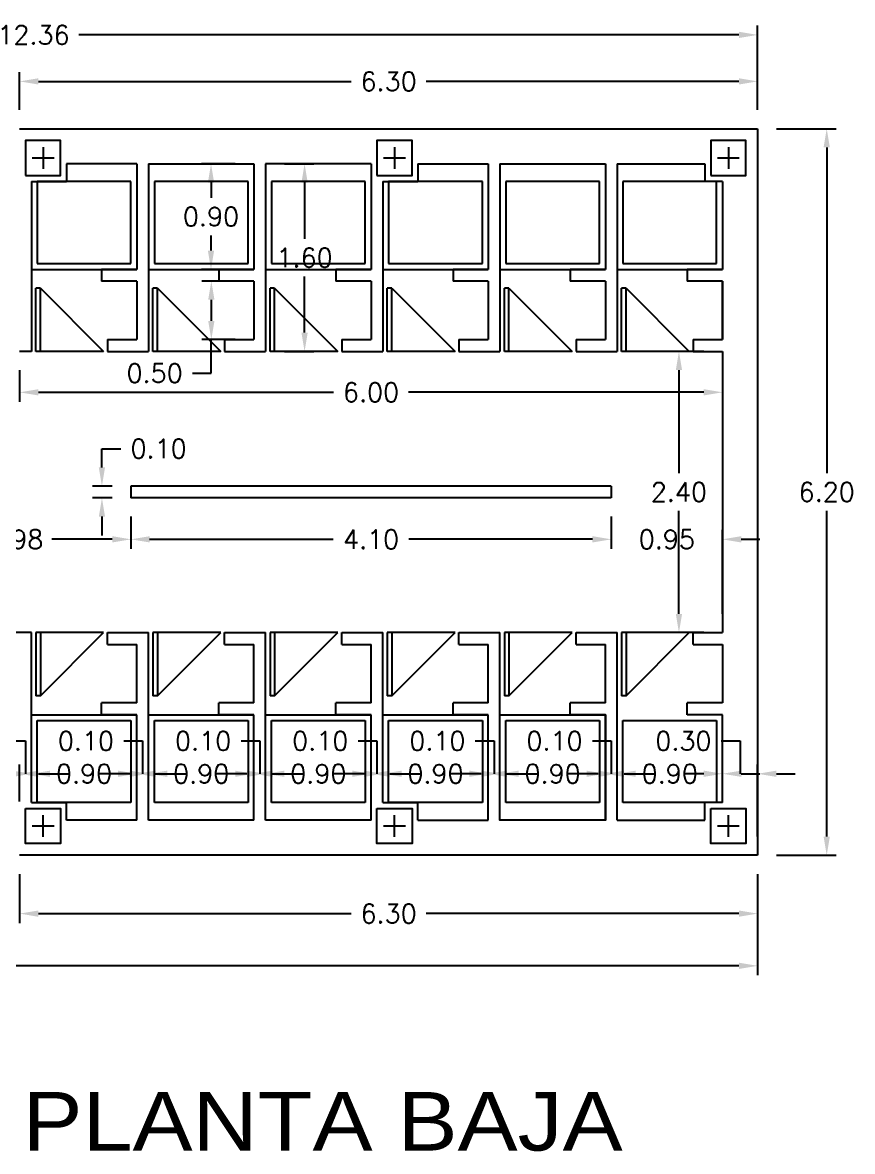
# Model space of a CAD drawing. Header units: millimetres. Extents: x 221.2 to 305.3, y 141.3 to 200.7.
# Drawn here: x 264.05 to 271.13, y 172.02 to 181.66 of the extents above; entities that cross this region are included whole.
import ezdxf
from ezdxf.enums import TextEntityAlignment as Align

# ---------------------------------------------------------------- set-up
doc = ezdxf.new("R2010")
doc.units = ezdxf.units.MM
for name, color, linetype in [('02', 2, 'Continuous'), ('COTAS', 7, 'Continuous'), ('MUROS', 2, 'Continuous'), ('PILARES', 2, 'Continuous'), ('PUERTAS', 3, 'Continuous')]:
    doc.layers.add(name, color=color, linetype=linetype)
doc.styles.add('SMALL', font='ARIAL.TTF', dxfattribs={"height": 0.1})
doc.styles.get("Standard").update_dxf_attribs({"font": 'romans.shx'})
doc.dimstyles.new('ANTONIO', dxfattribs={"dimscale": 0.1, "dimtxt": 1.6, "dimasz": 1.6, "dimexe": 0.8, "dimexo": 1.6, "dimgap": 0.8, "dimtad": 0, "dimtih": 1, "dimtoh": 1, "dimzin": 0, "dimdsep": 46, "dimtxsty": 'Standard', "dimcen": 0.5, "dimclrd": 1, "dimclre": 1, "dimclrt": 7, "dimadec": 0, "dimazin": 0, "dimtfac": 1, "dimtofl": 0, "dimtmove": 0, "dimatfit": 3, "dimfxl": 1, "dimtolj": 1, "dimtzin": 0, "dimarcsym": 0})

# ---------------------------------------------------------------- blocks, each defined once
blk = doc.blocks.new('*D66')
at = {"layer": 'COTAS', "color": 1, "linetype": 'Continuous', "lineweight": -2, "ltscale": 0.07}
for p, q in [((264.0204, 174.3913), (264.0204, 173.9735)), ((270.3204, 174.3913), (270.3204, 173.9735)), ((264.1804, 174.0535), (266.8504, 174.0535)), ((270.1604, 174.0535), (267.4904, 174.0535))]:
    blk.add_line(p, q, dxfattribs=at)
at = {"layer": 'COTAS', "color": 1}
for points in [[(264.1804, 174.0802), (264.1804, 174.0268), (264.0204, 174.0535)], [(270.1604, 174.0268), (270.1604, 174.0802), (270.3204, 174.0535)]]:
    blk.add_solid(points, dxfattribs=at)
at = {"layer": 'Defpoints', "color": 0}
for p in [(264.0204, 174.5513), (270.3204, 174.5513), (270.3204, 174.0535)]:
    blk.add_point(p, dxfattribs=at)
at = {"layer": 'COTAS', "color": 7, "insert": (267.1704, 174.0535), "char_height": 0.16, "attachment_point": 5}
blk.add_mtext('\\A1;6.30', dxfattribs=at)
blk = doc.blocks.new('*D67')
at = {"layer": 'COTAS', "color": 1, "linetype": 'Continuous', "lineweight": -2, "ltscale": 0.07}
for p, q in [((270.4804, 180.7516), (270.9903, 180.7516)), ((270.9103, 180.5916), (270.9103, 177.8114)), ((270.9103, 174.7113), (270.9103, 177.4914)), ((270.4804, 174.5513), (270.9903, 174.5513))]:
    blk.add_line(p, q, dxfattribs=at)
at = {"layer": 'COTAS', "color": 1}
for points in [[(270.937, 180.5916), (270.8836, 180.5916), (270.9103, 180.7516)], [(270.8836, 174.7113), (270.937, 174.7113), (270.9103, 174.5513)]]:
    blk.add_solid(points, dxfattribs=at)
at = {"layer": 'Defpoints', "color": 0}
for p in [(270.3204, 180.7516), (270.9103, 180.7516), (270.3204, 174.5513)]:
    blk.add_point(p, dxfattribs=at)
at = {"layer": 'COTAS', "color": 7, "insert": (270.9103, 177.6514), "char_height": 0.16, "attachment_point": 5}
blk.add_mtext('\\A1;6.20', dxfattribs=at)
blk = doc.blocks.new('*D68')
at = {"layer": 'COTAS', "color": 1, "linetype": 'Continuous', "lineweight": -2, "ltscale": 0.07}
for p, q in [((264.0204, 180.9116), (264.0204, 181.2357)), ((270.3204, 180.9116), (270.3204, 181.2357)), ((264.1804, 181.1557), (266.8504, 181.1557)), ((270.1604, 181.1557), (267.4904, 181.1557))]:
    blk.add_line(p, q, dxfattribs=at)
at = {"layer": 'COTAS', "color": 1}
for points in [[(264.1804, 181.1823), (264.1804, 181.129), (264.0204, 181.1557)], [(270.1604, 181.129), (270.1604, 181.1823), (270.3204, 181.1557)]]:
    blk.add_solid(points, dxfattribs=at)
at = {"layer": 'Defpoints', "color": 0}
for p in [(264.0204, 181.1557), (264.0204, 180.7516), (270.3204, 180.7516)]:
    blk.add_point(p, dxfattribs=at)
at = {"layer": 'COTAS', "color": 7, "insert": (267.1704, 181.1557), "char_height": 0.16, "attachment_point": 5}
blk.add_mtext('\\A1;6.30', dxfattribs=at)
blk = doc.blocks.new('*D89')
at = {"layer": 'COTAS', "color": 1, "linetype": 'Continuous', "lineweight": -2, "ltscale": 0.07}
for p, q in [((263.02, 175.0113), (263.02, 175.3271)), ((264.0204, 175.0113), (264.0204, 175.3271)), ((262.86, 175.2471), (262.7, 175.2471)), ((264.1804, 175.2471), (264.3404, 175.2471))]:
    blk.add_line(p, q, dxfattribs=at)
at = {"layer": 'COTAS', "color": 1}
for points in [[(262.86, 175.2205), (262.86, 175.2738), (263.02, 175.2471)], [(264.1804, 175.2738), (264.1804, 175.2205), (264.0204, 175.2471)]]:
    blk.add_solid(points, dxfattribs=at)
at = {"layer": 'Defpoints', "color": 0}
for p in [(264.0204, 175.2471), (263.02, 174.8513), (264.0204, 174.8513)]:
    blk.add_point(p, dxfattribs=at)
at = {"layer": 'COTAS', "color": 7, "insert": (263.5202, 175.2471), "char_height": 0.16, "attachment_point": 5}
blk.add_mtext('\\A1;1.00', dxfattribs=at)
blk = doc.blocks.new('*D90')
at = {"layer": 'COTAS', "color": 1, "linetype": 'Continuous', "lineweight": -2, "ltscale": 0.07}
for p, q in [((263.9104, 175.5271), (264.0704, 175.5271)), ((264.0704, 175.5271), (264.0704, 175.2471)), ((264.0204, 175.0113), (264.0204, 175.3271)), ((264.1204, 175.1613), (264.1204, 175.3271)), ((263.8604, 175.2471), (263.7004, 175.2471)), ((264.2804, 175.2471), (264.4404, 175.2471))]:
    blk.add_line(p, q, dxfattribs=at)
at = {"layer": 'COTAS', "color": 1}
for points in [[(263.8604, 175.2205), (263.8604, 175.2738), (264.0204, 175.2471)], [(264.2804, 175.2738), (264.2804, 175.2205), (264.1204, 175.2471)]]:
    blk.add_solid(points, dxfattribs=at)
at = {"layer": 'Defpoints', "color": 0}
for p in [(264.1204, 175.2471), (264.1204, 175.0013), (264.0204, 174.8513)]:
    blk.add_point(p, dxfattribs=at)
at = {"layer": 'COTAS', "color": 7, "insert": (263.5866, 175.5271), "char_height": 0.16, "attachment_point": 5}
blk.add_mtext('\\A1;0.10', dxfattribs=at)
blk = doc.blocks.new('*D91')
at = {"layer": 'COTAS', "color": 1, "linetype": 'Continuous', "lineweight": -2, "ltscale": 0.07}
for p, q in [((264.1204, 175.1613), (264.1204, 175.3271)), ((265.0204, 175.0113), (265.0204, 175.3271)), ((263.9604, 175.2471), (263.8004, 175.2471)), ((265.1804, 175.2471), (265.3404, 175.2471))]:
    blk.add_line(p, q, dxfattribs=at)
at = {"layer": 'COTAS', "color": 1}
for points in [[(263.9604, 175.2205), (263.9604, 175.2738), (264.1204, 175.2471)], [(265.1804, 175.2738), (265.1804, 175.2205), (265.0204, 175.2471)]]:
    blk.add_solid(points, dxfattribs=at)
at = {"layer": 'Defpoints', "color": 0}
for p in [(265.0204, 175.2471), (264.1204, 175.0013), (265.0204, 174.8513)]:
    blk.add_point(p, dxfattribs=at)
at = {"layer": 'COTAS', "color": 7, "insert": (264.5704, 175.2471), "char_height": 0.16, "attachment_point": 5}
blk.add_mtext('\\A1;0.90', dxfattribs=at)
blk = doc.blocks.new('*D92')
at = {"layer": 'COTAS', "color": 1, "linetype": 'Continuous', "lineweight": -2, "ltscale": 0.07}
for p, q in [((264.9104, 175.5271), (265.0704, 175.5271)), ((265.0704, 175.5271), (265.0704, 175.2471)), ((265.0204, 175.0113), (265.0204, 175.3271)), ((265.1204, 175.0113), (265.1204, 175.3271)), ((264.8604, 175.2471), (264.7004, 175.2471)), ((265.2804, 175.2471), (265.4404, 175.2471))]:
    blk.add_line(p, q, dxfattribs=at)
at = {"layer": 'COTAS', "color": 1}
for points in [[(264.8604, 175.2205), (264.8604, 175.2738), (265.0204, 175.2471)], [(265.2804, 175.2738), (265.2804, 175.2205), (265.1204, 175.2471)]]:
    blk.add_solid(points, dxfattribs=at)
at = {"layer": 'Defpoints', "color": 0}
for p in [(265.1204, 175.2471), (265.0204, 174.8513), (265.1204, 174.8513)]:
    blk.add_point(p, dxfattribs=at)
at = {"layer": 'COTAS', "color": 7, "insert": (264.5866, 175.5271), "char_height": 0.16, "attachment_point": 5}
blk.add_mtext('\\A1;0.10', dxfattribs=at)
blk = doc.blocks.new('*D93')
at = {"layer": 'COTAS', "color": 1, "linetype": 'Continuous', "lineweight": -2, "ltscale": 0.07}
for p, q in [((265.1204, 175.0113), (265.1204, 175.3271)), ((266.0204, 175.0113), (266.0204, 175.3271)), ((264.9604, 175.2471), (264.8004, 175.2471)), ((266.1804, 175.2471), (266.3404, 175.2471))]:
    blk.add_line(p, q, dxfattribs=at)
at = {"layer": 'COTAS', "color": 1}
for points in [[(264.9604, 175.2205), (264.9604, 175.2738), (265.1204, 175.2471)], [(266.1804, 175.2738), (266.1804, 175.2205), (266.0204, 175.2471)]]:
    blk.add_solid(points, dxfattribs=at)
at = {"layer": 'Defpoints', "color": 0}
for p in [(266.0204, 175.2471), (265.1204, 174.8513), (266.0204, 174.8513)]:
    blk.add_point(p, dxfattribs=at)
at = {"layer": 'COTAS', "color": 7, "insert": (265.5704, 175.2471), "char_height": 0.16, "attachment_point": 5}
blk.add_mtext('\\A1;0.90', dxfattribs=at)
blk = doc.blocks.new('*D94')
at = {"layer": 'COTAS', "color": 1, "linetype": 'Continuous', "lineweight": -2, "ltscale": 0.07}
for p, q in [((265.9104, 175.5271), (266.0704, 175.5271)), ((266.0704, 175.5271), (266.0704, 175.2471)), ((266.0204, 175.0113), (266.0204, 175.3271)), ((266.1204, 175.0113), (266.1204, 175.3271)), ((265.8604, 175.2471), (265.7004, 175.2471)), ((266.2804, 175.2471), (266.4404, 175.2471))]:
    blk.add_line(p, q, dxfattribs=at)
at = {"layer": 'COTAS', "color": 1}
for points in [[(265.8604, 175.2205), (265.8604, 175.2738), (266.0204, 175.2471)], [(266.2804, 175.2738), (266.2804, 175.2205), (266.1204, 175.2471)]]:
    blk.add_solid(points, dxfattribs=at)
at = {"layer": 'Defpoints', "color": 0}
for p in [(266.1204, 175.2471), (266.0204, 174.8513), (266.1204, 174.8513)]:
    blk.add_point(p, dxfattribs=at)
at = {"layer": 'COTAS', "color": 7, "insert": (265.5866, 175.5271), "char_height": 0.16, "attachment_point": 5}
blk.add_mtext('\\A1;0.10', dxfattribs=at)
blk = doc.blocks.new('*D95')
at = {"layer": 'COTAS', "color": 1, "linetype": 'Continuous', "lineweight": -2, "ltscale": 0.07}
for p, q in [((266.1204, 175.0113), (266.1204, 175.3271)), ((267.0204, 175.0113), (267.0204, 175.3271)), ((265.9604, 175.2471), (265.8004, 175.2471)), ((267.1804, 175.2471), (267.3404, 175.2471))]:
    blk.add_line(p, q, dxfattribs=at)
at = {"layer": 'COTAS', "color": 1}
for points in [[(265.9604, 175.2205), (265.9604, 175.2738), (266.1204, 175.2471)], [(267.1804, 175.2738), (267.1804, 175.2205), (267.0204, 175.2471)]]:
    blk.add_solid(points, dxfattribs=at)
at = {"layer": 'Defpoints', "color": 0}
for p in [(267.0204, 175.2471), (266.1204, 174.8513), (267.0204, 174.8513)]:
    blk.add_point(p, dxfattribs=at)
at = {"layer": 'COTAS', "color": 7, "insert": (266.5704, 175.2471), "char_height": 0.16, "attachment_point": 5}
blk.add_mtext('\\A1;0.90', dxfattribs=at)
blk = doc.blocks.new('*D96')
at = {"layer": 'COTAS', "color": 1, "linetype": 'Continuous', "lineweight": -2, "ltscale": 0.07}
for p, q in [((266.9104, 175.5271), (267.0704, 175.5271)), ((267.0704, 175.5271), (267.0704, 175.2471)), ((267.0204, 175.0113), (267.0204, 175.3271)), ((267.1204, 175.1613), (267.1204, 175.3271)), ((266.8604, 175.2471), (266.7004, 175.2471)), ((267.2804, 175.2471), (267.4404, 175.2471))]:
    blk.add_line(p, q, dxfattribs=at)
at = {"layer": 'COTAS', "color": 1}
for points in [[(266.8604, 175.2205), (266.8604, 175.2738), (267.0204, 175.2471)], [(267.2804, 175.2738), (267.2804, 175.2205), (267.1204, 175.2471)]]:
    blk.add_solid(points, dxfattribs=at)
at = {"layer": 'Defpoints', "color": 0}
for p in [(267.1204, 175.2471), (267.1204, 175.0013), (267.0204, 174.8513)]:
    blk.add_point(p, dxfattribs=at)
at = {"layer": 'COTAS', "color": 7, "insert": (266.5866, 175.5271), "char_height": 0.16, "attachment_point": 5}
blk.add_mtext('\\A1;0.10', dxfattribs=at)
blk = doc.blocks.new('*D97')
at = {"layer": 'COTAS', "color": 1, "linetype": 'Continuous', "lineweight": -2, "ltscale": 0.07}
for p, q in [((267.1204, 175.1613), (267.1204, 175.3271)), ((268.0204, 175.0113), (268.0204, 175.3271)), ((266.9604, 175.2471), (266.8004, 175.2471)), ((268.1804, 175.2471), (268.3404, 175.2471))]:
    blk.add_line(p, q, dxfattribs=at)
at = {"layer": 'COTAS', "color": 1}
for points in [[(266.9604, 175.2205), (266.9604, 175.2738), (267.1204, 175.2471)], [(268.1804, 175.2738), (268.1804, 175.2205), (268.0204, 175.2471)]]:
    blk.add_solid(points, dxfattribs=at)
at = {"layer": 'Defpoints', "color": 0}
for p in [(268.0204, 175.2471), (267.1204, 175.0013), (268.0204, 174.8513)]:
    blk.add_point(p, dxfattribs=at)
at = {"layer": 'COTAS', "color": 7, "insert": (267.5704, 175.2471), "char_height": 0.16, "attachment_point": 5}
blk.add_mtext('\\A1;0.90', dxfattribs=at)
blk = doc.blocks.new('*D98')
at = {"layer": 'COTAS', "color": 1, "linetype": 'Continuous', "lineweight": -2, "ltscale": 0.07}
for p, q in [((267.9104, 175.5271), (268.0704, 175.5271)), ((268.0704, 175.5271), (268.0704, 175.2471)), ((268.0204, 175.0113), (268.0204, 175.3271)), ((268.1204, 175.0113), (268.1204, 175.3271)), ((267.8604, 175.2471), (267.7004, 175.2471)), ((268.2804, 175.2471), (268.4404, 175.2471))]:
    blk.add_line(p, q, dxfattribs=at)
at = {"layer": 'COTAS', "color": 1}
for points in [[(267.8604, 175.2205), (267.8604, 175.2738), (268.0204, 175.2471)], [(268.2804, 175.2738), (268.2804, 175.2205), (268.1204, 175.2471)]]:
    blk.add_solid(points, dxfattribs=at)
at = {"layer": 'Defpoints', "color": 0}
for p in [(268.1204, 175.2471), (268.0204, 174.8513), (268.1204, 174.8513)]:
    blk.add_point(p, dxfattribs=at)
at = {"layer": 'COTAS', "color": 7, "insert": (267.5866, 175.5271), "char_height": 0.16, "attachment_point": 5}
blk.add_mtext('\\A1;0.10', dxfattribs=at)
blk = doc.blocks.new('*D99')
at = {"layer": 'COTAS', "color": 1, "linetype": 'Continuous', "lineweight": -2, "ltscale": 0.07}
for p, q in [((268.1204, 175.0113), (268.1204, 175.3271)), ((269.0204, 175.0113), (269.0204, 175.3271)), ((267.9604, 175.2471), (267.8004, 175.2471)), ((269.1804, 175.2471), (269.3404, 175.2471))]:
    blk.add_line(p, q, dxfattribs=at)
at = {"layer": 'COTAS', "color": 1}
for points in [[(267.9604, 175.2205), (267.9604, 175.2738), (268.1204, 175.2471)], [(269.1804, 175.2738), (269.1804, 175.2205), (269.0204, 175.2471)]]:
    blk.add_solid(points, dxfattribs=at)
at = {"layer": 'Defpoints', "color": 0}
for p in [(269.0204, 175.2471), (268.1204, 174.8513), (269.0204, 174.8513)]:
    blk.add_point(p, dxfattribs=at)
at = {"layer": 'COTAS', "color": 7, "insert": (268.5704, 175.2471), "char_height": 0.16, "attachment_point": 5}
blk.add_mtext('\\A1;0.90', dxfattribs=at)
blk = doc.blocks.new('*D100')
at = {"layer": 'COTAS', "color": 1, "linetype": 'Continuous', "lineweight": -2, "ltscale": 0.07}
for p, q in [((268.9104, 175.5271), (269.0704, 175.5271)), ((269.0704, 175.5271), (269.0704, 175.2471)), ((269.0204, 175.0113), (269.0204, 175.3271)), ((269.1204, 175.0113), (269.1204, 175.3271)), ((268.8604, 175.2471), (268.7004, 175.2471)), ((269.2804, 175.2471), (269.4404, 175.2471))]:
    blk.add_line(p, q, dxfattribs=at)
at = {"layer": 'COTAS', "color": 1}
for points in [[(268.8604, 175.2205), (268.8604, 175.2738), (269.0204, 175.2471)], [(269.2804, 175.2738), (269.2804, 175.2205), (269.1204, 175.2471)]]:
    blk.add_solid(points, dxfattribs=at)
at = {"layer": 'Defpoints', "color": 0}
for p in [(269.1204, 175.2471), (269.0204, 174.8513), (269.1204, 174.8513)]:
    blk.add_point(p, dxfattribs=at)
at = {"layer": 'COTAS', "color": 7, "insert": (268.5866, 175.5271), "char_height": 0.16, "attachment_point": 5}
blk.add_mtext('\\A1;0.10', dxfattribs=at)
blk = doc.blocks.new('*D101')
at = {"layer": 'COTAS', "color": 1, "linetype": 'Continuous', "lineweight": -2, "ltscale": 0.07}
for p, q in [((269.1204, 175.0113), (269.1204, 175.3271)), ((270.0204, 175.1613), (270.0204, 175.3271)), ((268.9604, 175.2471), (268.8004, 175.2471)), ((270.1804, 175.2471), (270.3404, 175.2471))]:
    blk.add_line(p, q, dxfattribs=at)
at = {"layer": 'COTAS', "color": 1}
for points in [[(268.9604, 175.2205), (268.9604, 175.2738), (269.1204, 175.2471)], [(270.1804, 175.2738), (270.1804, 175.2205), (270.0204, 175.2471)]]:
    blk.add_solid(points, dxfattribs=at)
at = {"layer": 'Defpoints', "color": 0}
for p in [(270.0204, 175.2471), (270.0204, 175.0013), (269.1204, 174.8513)]:
    blk.add_point(p, dxfattribs=at)
at = {"layer": 'COTAS', "color": 7, "insert": (269.5704, 175.2471), "char_height": 0.16, "attachment_point": 5}
blk.add_mtext('\\A1;0.90', dxfattribs=at)
blk = doc.blocks.new('*D102')
at = {"layer": 'COTAS', "color": 1, "linetype": 'Continuous', "lineweight": -2, "ltscale": 0.07}
for p, q in [((270.0104, 175.5271), (270.1704, 175.5271)), ((270.1704, 175.5271), (270.1704, 175.2471)), ((270.0204, 175.1613), (270.0204, 175.3271)), ((270.3204, 174.7113), (270.3204, 175.3271)), ((269.8604, 175.2471), (269.7004, 175.2471)), ((270.4804, 175.2471), (270.6404, 175.2471))]:
    blk.add_line(p, q, dxfattribs=at)
at = {"layer": 'COTAS', "color": 1}
for points in [[(269.8604, 175.2205), (269.8604, 175.2738), (270.0204, 175.2471)], [(270.4804, 175.2738), (270.4804, 175.2205), (270.3204, 175.2471)]]:
    blk.add_solid(points, dxfattribs=at)
at = {"layer": 'Defpoints', "color": 0}
for p in [(270.3204, 175.2471), (270.0204, 175.0013), (270.3204, 174.5513)]:
    blk.add_point(p, dxfattribs=at)
at = {"layer": 'COTAS', "color": 7, "insert": (269.6866, 175.5271), "char_height": 0.16, "attachment_point": 5}
blk.add_mtext('\\A1;0.30', dxfattribs=at)
blk = doc.blocks.new('*D103')
at = {"layer": 'COTAS', "color": 1, "linetype": 'Continuous', "lineweight": -2, "ltscale": 0.07}
for p, q in [((265.8604, 180.4516), (265.5742, 180.4516)), ((265.6542, 180.2916), (265.6542, 180.1616)), ((265.6542, 179.7116), (265.6542, 179.8416)), ((265.8604, 179.5516), (265.5742, 179.5516))]:
    blk.add_line(p, q, dxfattribs=at)
at = {"layer": 'COTAS', "color": 1}
for points in [[(265.6808, 180.2916), (265.6275, 180.2916), (265.6542, 180.4516)], [(265.6275, 179.7116), (265.6808, 179.7116), (265.6542, 179.5516)]]:
    blk.add_solid(points, dxfattribs=at)
at = {"layer": 'Defpoints', "color": 0}
for p in [(266.0204, 180.4516), (265.6542, 179.5516), (266.0204, 179.5516)]:
    blk.add_point(p, dxfattribs=at)
at = {"layer": 'COTAS', "color": 7, "insert": (265.6542, 180.0016), "char_height": 0.16, "attachment_point": 5}
blk.add_mtext('\\A1;0.90', dxfattribs=at)
blk = doc.blocks.new('*D104')
at = {"layer": 'COTAS', "color": 1, "linetype": 'Continuous', "lineweight": -2, "ltscale": 0.07}
for p, q in [((265.8604, 179.4516), (265.5768, 179.4516)), ((265.6568, 179.2916), (265.6568, 179.1116)), ((265.8604, 178.9516), (265.5768, 178.9516)), ((265.6568, 178.6657), (265.6568, 178.9516)), ((265.4968, 178.6657), (265.6568, 178.6657))]:
    blk.add_line(p, q, dxfattribs=at)
at = {"layer": 'COTAS', "color": 1}
for points in [[(265.6835, 179.2916), (265.6302, 179.2916), (265.6568, 179.4516)], [(265.6302, 179.1116), (265.6835, 179.1116), (265.6568, 178.9516)]]:
    blk.add_solid(points, dxfattribs=at)
at = {"layer": 'Defpoints', "color": 0}
for p in [(266.0204, 179.4516), (265.6263, 178.9516), (266.0204, 178.9516)]:
    blk.add_point(p, dxfattribs=at)
at = {"layer": 'COTAS', "color": 7, "insert": (265.173, 178.6657), "char_height": 0.16, "attachment_point": 5}
blk.add_mtext('\\A1;0.50', dxfattribs=at)
blk = doc.blocks.new('*D105')
at = {"layer": 'COTAS', "color": 1, "linetype": 'Continuous', "lineweight": -2, "ltscale": 0.07}
for p, q in [((266.2804, 180.4516), (266.5329, 180.4516)), ((266.4529, 180.2916), (266.4529, 179.8116)), ((266.4529, 179.0116), (266.4529, 179.4916)), ((266.2804, 178.8516), (266.5329, 178.8516))]:
    blk.add_line(p, q, dxfattribs=at)
at = {"layer": 'COTAS', "color": 1}
for points in [[(266.4796, 180.2916), (266.4262, 180.2916), (266.4529, 180.4516)], [(266.4262, 179.0116), (266.4796, 179.0116), (266.4529, 178.8516)]]:
    blk.add_solid(points, dxfattribs=at)
at = {"layer": 'Defpoints', "color": 0}
for p in [(266.1204, 180.4516), (266.1204, 178.8516), (266.4529, 178.8516)]:
    blk.add_point(p, dxfattribs=at)
at = {"layer": 'COTAS', "color": 7, "insert": (266.4529, 179.6516), "char_height": 0.16, "attachment_point": 5}
blk.add_mtext('\\A1;1.60', dxfattribs=at)
blk = doc.blocks.new('*D106')
at = {"layer": 'COTAS', "color": 1, "linetype": 'Continuous', "lineweight": -2, "ltscale": 0.07}
for p, q in [((264.0204, 178.6916), (264.0204, 178.4222)), ((270.0204, 178.6916), (270.0204, 178.4222)), ((264.1804, 178.5022), (266.7004, 178.5022)), ((269.8604, 178.5022), (267.3404, 178.5022))]:
    blk.add_line(p, q, dxfattribs=at)
at = {"layer": 'COTAS', "color": 1}
for points in [[(264.1804, 178.5289), (264.1804, 178.4756), (264.0204, 178.5022)], [(269.8604, 178.4756), (269.8604, 178.5289), (270.0204, 178.5022)]]:
    blk.add_solid(points, dxfattribs=at)
at = {"layer": 'Defpoints', "color": 0}
for p in [(264.0204, 178.8516), (270.0204, 178.8516), (264.0204, 178.5022)]:
    blk.add_point(p, dxfattribs=at)
at = {"layer": 'COTAS', "color": 7, "insert": (267.0204, 178.5022), "char_height": 0.16, "attachment_point": 5}
blk.add_mtext('\\A1;6.00', dxfattribs=at)
blk = doc.blocks.new('*D107')
at = {"layer": 'COTAS', "color": 1, "linetype": 'Continuous', "lineweight": -2, "ltscale": 0.07}
for p, q in [((264.9704, 177.4414), (264.9704, 177.1677)), ((269.0704, 177.4414), (269.0704, 177.1677)), ((265.1304, 177.2477), (266.6966, 177.2477)), ((268.9104, 177.2477), (267.3442, 177.2477))]:
    blk.add_line(p, q, dxfattribs=at)
at = {"layer": 'COTAS', "color": 1}
for points in [[(265.1304, 177.2743), (265.1304, 177.221), (264.9704, 177.2477)], [(268.9104, 177.221), (268.9104, 177.2743), (269.0704, 177.2477)]]:
    blk.add_solid(points, dxfattribs=at)
at = {"layer": 'Defpoints', "color": 0}
for p in [(264.9704, 177.6014), (269.0704, 177.6014), (264.9704, 177.2477)]:
    blk.add_point(p, dxfattribs=at)
at = {"layer": 'COTAS', "color": 7, "insert": (267.0204, 177.2477), "char_height": 0.16, "attachment_point": 5}
blk.add_mtext('\\A1;4.10', dxfattribs=at)
blk = doc.blocks.new('*D108')
at = {"layer": 'COTAS', "color": 1, "linetype": 'Continuous', "lineweight": -2, "ltscale": 0.07}
for p, q in [((264.9704, 177.4414), (264.9704, 177.1677)), ((262.9952, 177.3263), (262.9952, 177.1677)), ((263.1552, 177.2477), (263.6705, 177.2477)), ((264.8104, 177.2477), (264.2952, 177.2477))]:
    blk.add_line(p, q, dxfattribs=at)
at = {"layer": 'COTAS', "color": 1}
for points in [[(263.1552, 177.2743), (263.1552, 177.221), (262.9952, 177.2477)], [(264.8104, 177.221), (264.8104, 177.2743), (264.9704, 177.2477)]]:
    blk.add_solid(points, dxfattribs=at)
at = {"layer": 'Defpoints', "color": 0}
for p in [(264.9704, 177.6014), (262.9952, 177.4863), (262.9952, 177.2477)]:
    blk.add_point(p, dxfattribs=at)
at = {"layer": 'COTAS', "color": 7, "insert": (263.9828, 177.2477), "char_height": 0.16, "attachment_point": 5}
blk.add_mtext('\\A1;1.98', dxfattribs=at)
blk = doc.blocks.new('*D109')
at = {"layer": 'COTAS', "color": 1, "linetype": 'Continuous', "lineweight": -2, "ltscale": 0.07}
for p, q in [((269.0704, 177.4414), (269.0704, 177.1677)), ((270.0204, 176.6113), (270.0204, 177.3277)), ((268.9104, 177.2477), (268.7504, 177.2477)), ((270.1804, 177.2477), (270.3404, 177.2477))]:
    blk.add_line(p, q, dxfattribs=at)
at = {"layer": 'COTAS', "color": 1}
for points in [[(268.9104, 177.221), (268.9104, 177.2743), (269.0704, 177.2477)], [(270.1804, 177.2743), (270.1804, 177.221), (270.0204, 177.2477)]]:
    blk.add_solid(points, dxfattribs=at)
at = {"layer": 'Defpoints', "color": 0}
for p in [(269.0704, 177.6014), (270.0204, 177.2477), (270.0204, 176.4513)]:
    blk.add_point(p, dxfattribs=at)
at = {"layer": 'COTAS', "color": 7, "insert": (269.5454, 177.2477), "char_height": 0.16, "attachment_point": 5}
blk.add_mtext('\\A1;0.95', dxfattribs=at)
blk = doc.blocks.new('*D116')
at = {"layer": 'COTAS', "color": 1, "linetype": 'Continuous', "lineweight": -2, "ltscale": 0.07}
for p, q in [((269.8604, 178.8516), (269.5686, 178.8516)), ((269.6486, 178.6916), (269.6486, 177.8114)), ((269.6486, 176.6113), (269.6486, 177.4914)), ((269.8604, 176.4513), (269.5686, 176.4513))]:
    blk.add_line(p, q, dxfattribs=at)
at = {"layer": 'COTAS', "color": 1}
for points in [[(269.6753, 178.6916), (269.622, 178.6916), (269.6486, 178.8516)], [(269.622, 176.6113), (269.6753, 176.6113), (269.6486, 176.4513)]]:
    blk.add_solid(points, dxfattribs=at)
at = {"layer": 'Defpoints', "color": 0}
for p in [(269.6486, 178.8516), (270.0204, 178.8516), (270.0204, 176.4513)]:
    blk.add_point(p, dxfattribs=at)
at = {"layer": 'COTAS', "color": 7, "insert": (269.6486, 177.6514), "char_height": 0.16, "attachment_point": 5}
blk.add_mtext('\\A1;2.40', dxfattribs=at)
blk = doc.blocks.new('*D117')
at = {"layer": 'COTAS', "color": 1, "linetype": 'Continuous', "lineweight": -2, "ltscale": 0.07}
for p, q in [((264.723, 178.0214), (264.883, 178.0214)), ((264.723, 177.8614), (264.723, 178.0214)), ((264.8104, 177.7014), (264.643, 177.7014)), ((264.8104, 177.6014), (264.643, 177.6014)), ((264.723, 177.4414), (264.723, 177.2814))]:
    blk.add_line(p, q, dxfattribs=at)
at = {"layer": 'COTAS', "color": 1}
for points in [[(264.6963, 177.8614), (264.7497, 177.8614), (264.723, 177.7014)], [(264.7497, 177.4414), (264.6963, 177.4414), (264.723, 177.6014)]]:
    blk.add_solid(points, dxfattribs=at)
at = {"layer": 'Defpoints', "color": 0}
for p in [(264.723, 177.7014), (264.9704, 177.7014), (264.9704, 177.6014)]:
    blk.add_point(p, dxfattribs=at)
at = {"layer": 'COTAS', "color": 7, "insert": (265.2068, 178.0214), "char_height": 0.16, "attachment_point": 5}
blk.add_mtext('\\A1;0.10', dxfattribs=at)
blk = doc.blocks.new('*D131')
at = {"layer": 'COTAS', "color": 1, "linetype": 'Continuous', "lineweight": -2, "ltscale": 0.07}
for p, q in [((252.5415, 174.3913), (252.5415, 173.5282)), ((270.3204, 174.3913), (270.3204, 173.5282)), ((252.7015, 173.6082), (261.0424, 173.6082)), ((270.1604, 173.6082), (261.8195, 173.6082))]:
    blk.add_line(p, q, dxfattribs=at)
at = {"layer": 'COTAS', "color": 1}
for points in [[(252.7015, 173.6349), (252.7015, 173.5815), (252.5415, 173.6082)], [(270.1604, 173.5815), (270.1604, 173.6349), (270.3204, 173.6082)]]:
    blk.add_solid(points, dxfattribs=at)
at = {"layer": 'Defpoints', "color": 0}
for p in [(252.5415, 174.5513), (270.3204, 174.5513), (252.5415, 173.6082)]:
    blk.add_point(p, dxfattribs=at)
at = {"layer": 'COTAS', "color": 7, "insert": (261.431, 173.6082), "char_height": 0.16, "attachment_point": 5}
blk.add_mtext('\\A1;17.78', dxfattribs=at)
blk = doc.blocks.new('*D132')
at = {"layer": 'COTAS', "color": 1, "linetype": 'Continuous', "lineweight": -2, "ltscale": 0.07}
for p, q in [((257.9558, 180.9116), (257.9558, 181.6326)), ((270.3204, 180.9116), (270.3204, 181.6326)), ((258.1158, 181.5526), (263.7496, 181.5526)), ((270.1604, 181.5526), (264.5267, 181.5526))]:
    blk.add_line(p, q, dxfattribs=at)
at = {"layer": 'COTAS', "color": 1}
for points in [[(258.1158, 181.5792), (258.1158, 181.5259), (257.9558, 181.5526)], [(270.1604, 181.5259), (270.1604, 181.5792), (270.3204, 181.5526)]]:
    blk.add_solid(points, dxfattribs=at)
at = {"layer": 'Defpoints', "color": 0}
for p in [(270.3204, 181.5526), (257.9558, 180.7516), (270.3204, 180.7516)]:
    blk.add_point(p, dxfattribs=at)
at = {"layer": 'COTAS', "color": 7, "insert": (264.1381, 181.5526), "char_height": 0.16, "attachment_point": 5}
blk.add_mtext('\\A1;12.36', dxfattribs=at)
blk = doc.blocks.new('A$C7497160C')
at = {"linetype": 'Continuous'}
for p, q in [((0.7, 0.05), (0, 0.75)), ((0, 0.75), (0, 0.05)), ((0, 0.05), (0, 0)), ((0, 0.05), (0.7, 0.05)), ((0.7, 0.05), (0.7, 0)), ((0, 0), (0.7, 0))]:
    blk.add_line(p, q, dxfattribs=at)
blk = doc.blocks.new('A$C64186889')
at = {"layer": 'PILARES', "linetype": 'Continuous', "ltscale": 0.07}
for p, q in [((0.15, 0.2435), (0.15, 0.0565)), ((0.2435, 0.15), (0.0565, 0.15))]:
    blk.add_line(p, q, dxfattribs=at)
blk.add_lwpolyline([(0, 0), (0.3, 0), (0.3, 0.3), (0, 0.3)], close=True, dxfattribs=at)

msp = doc.modelspace()

# ---------------------------------------------------------------- linework, layer by layer
at = {"layer": 'MUROS'}
for p, q in [((264.0204, 180.7516), (270.3204, 180.7516)), ((270.3204, 180.7516), (270.3204, 174.5513)), ((264.4204, 180.4516), (264.4204, 180.3016)), ((265.0204, 180.4516), (265.0204, 179.5516)), ((265.1204, 180.4516), (265.1204, 178.8516)), ((265.1204, 180.4516), (266.0204, 180.4516)), ((266.0204, 180.4516), (266.0204, 179.5516)), ((266.1204, 180.4516), (266.1204, 178.8516)), ((267.0204, 180.4516), (267.0204, 179.5516)), ((267.4204, 180.4516), (268.0204, 180.4516)), ((267.4204, 180.4516), (267.4204, 180.3016)), ((268.0204, 180.4516), (268.0204, 179.5516)), ((268.1204, 180.4516), (269.0204, 180.4516)), ((269.0204, 180.4516), (269.0204, 179.5516)), ((269.1204, 180.4516), (269.1204, 178.8516)), ((269.1204, 180.4516), (269.8704, 180.4516)), ((264.1204, 180.3016), (264.1204, 178.8516)), ((264.1204, 180.3016), (264.4204, 180.3016)), ((267.1204, 180.3016), (267.1204, 178.8516)), ((267.1204, 180.3016), (267.4204, 180.3016)), ((270.0204, 180.3016), (270.0204, 179.5516)), ((264.72, 179.5516), (264.72, 179.4516)), ((265.0204, 179.5516), (264.72, 179.5516)), ((265.72, 179.5516), (265.72, 179.4516)), ((266.0204, 179.5516), (265.72, 179.5516)), ((266.72, 179.5516), (266.72, 179.4516)), ((267.0204, 179.5516), (266.72, 179.5516)), ((267.72, 179.5516), (267.72, 179.4516)), ((268.0204, 179.5516), (267.72, 179.5516)), ((268.72, 179.5516), (268.72, 179.4516)), ((269.0204, 179.5516), (268.72, 179.5516)), ((269.72, 179.5516), (269.72, 179.4516)), ((270.0204, 179.5516), (269.72, 179.5516)), ((265.0204, 179.4516), (264.72, 179.4516)), ((265.0204, 179.4516), (265.0204, 178.9516)), ((266.0204, 179.4516), (265.72, 179.4516)), ((266.0204, 179.4516), (266.0204, 178.9516)), ((267.0204, 179.4516), (266.72, 179.4516)), ((267.0204, 179.4516), (267.0204, 178.9516)), ((268.0204, 179.4516), (267.72, 179.4516)), ((268.0204, 179.4516), (268.0204, 178.9516)), ((269.0204, 179.4516), (268.72, 179.4516)), ((269.0204, 179.4516), (269.0204, 178.9516)), ((270.0204, 179.4516), (269.72, 179.4516)), ((270.0204, 178.9516), (270.0204, 179.4516)), ((270.0204, 179.4516), (270.0204, 178.9516)), ((264.77, 178.9516), (264.77, 178.8516)), ((264.77, 178.9516), (265.0204, 178.9516)), ((265.77, 178.9516), (265.77, 178.8516)), ((265.77, 178.9516), (266.0204, 178.9516)), ((266.77, 178.9516), (266.77, 178.8516)), ((266.77, 178.9516), (267.0204, 178.9516)), ((267.77, 178.9516), (267.77, 178.8516)), ((267.77, 178.9516), (268.0204, 178.9516)), ((268.77, 178.9516), (268.77, 178.8516)), ((268.77, 178.9516), (269.0204, 178.9516)), ((269.77, 178.9516), (269.77, 178.8516)), ((269.77, 178.9516), (270.0204, 178.9516)), ((264.1204, 178.8516), (264.0204, 178.8516)), ((264.77, 178.8516), (265.1204, 178.8516)), ((265.77, 178.8516), (266.1204, 178.8516)), ((266.77, 178.8516), (267.1204, 178.8516)), ((267.77, 178.8516), (268.1204, 178.8516)), ((268.77, 178.8516), (269.1204, 178.8516)), ((269.77, 178.8516), (270.0204, 178.8516)), ((270.0204, 178.8516), (270.0204, 176.4513)), ((269.0704, 177.7014), (264.9704, 177.7014)), ((264.9704, 177.7014), (264.9704, 177.6014)), ((269.0704, 177.7014), (269.0704, 177.6014)), ((269.0704, 177.6014), (264.9704, 177.6014)), ((264.1204, 176.4513), (263.77, 176.4513)), ((264.1204, 175.0013), (264.1204, 176.4513)), ((264.77, 176.3513), (264.77, 176.4513)), ((264.77, 176.4513), (265.1204, 176.4513)), ((265.1204, 174.8513), (265.1204, 176.4513)), ((265.77, 176.3513), (265.77, 176.4513)), ((265.77, 176.4513), (266.1204, 176.4513)), ((266.1204, 174.8513), (266.1204, 176.4513)), ((266.77, 176.3513), (266.77, 176.4513)), ((266.77, 176.4513), (267.1204, 176.4513)), ((267.1204, 175.0013), (267.1204, 176.4513)), ((267.77, 176.3513), (267.77, 176.4513)), ((267.77, 176.4513), (268.1204, 176.4513)), ((268.77, 176.3513), (268.77, 176.4513)), ((268.77, 176.4513), (269.1204, 176.4513)), ((269.1204, 174.8513), (269.1204, 176.4513)), ((269.77, 176.3513), (269.77, 176.4513)), ((269.77, 176.4513), (270.0204, 176.4513)), ((264.77, 176.3513), (265.0204, 176.3513)), ((265.0204, 175.8513), (265.0204, 176.3513)), ((265.77, 176.3513), (266.0204, 176.3513)), ((266.0204, 175.8513), (266.0204, 176.3513)), ((266.77, 176.3513), (267.0204, 176.3513)), ((267.0204, 175.8513), (267.0204, 176.3513)), ((267.77, 176.3513), (268.0204, 176.3513)), ((268.0204, 175.8513), (268.0204, 176.3513)), ((268.77, 176.3513), (269.0204, 176.3513)), ((269.0204, 175.8513), (269.0204, 176.3513)), ((269.77, 176.3513), (270.0204, 176.3513)), ((270.0204, 176.3513), (270.0204, 175.8513)), ((264.72, 175.7513), (264.72, 175.8513)), ((265.0204, 175.8513), (264.72, 175.8513)), ((265.72, 175.7513), (265.72, 175.8513)), ((266.0204, 175.8513), (265.72, 175.8513)), ((266.72, 175.7513), (266.72, 175.8513)), ((267.0204, 175.8513), (266.72, 175.8513)), ((267.72, 175.7513), (267.72, 175.8513)), ((268.0204, 175.8513), (267.72, 175.8513)), ((268.72, 175.7513), (268.72, 175.8513)), ((269.0204, 175.8513), (268.72, 175.8513)), ((269.72, 175.7513), (269.72, 175.8513)), ((270.0204, 175.8513), (269.72, 175.8513)), ((265.0204, 175.7513), (264.72, 175.7513)), ((265.0204, 174.8513), (265.0204, 175.7513)), ((266.0204, 175.7513), (265.72, 175.7513)), ((266.0204, 174.8513), (266.0204, 175.7513)), ((267.0204, 175.7513), (266.72, 175.7513)), ((267.0204, 174.8513), (267.0204, 175.7513)), ((268.0204, 175.7513), (267.72, 175.7513)), ((268.0204, 174.8513), (268.0204, 175.7513)), ((269.0204, 175.7513), (268.72, 175.7513)), ((269.0204, 174.8513), (269.0204, 175.7513)), ((270.0204, 175.7513), (269.72, 175.7513)), ((270.0204, 175.0013), (270.0204, 175.7513)), ((264.1204, 175.0013), (264.4204, 175.0013)), ((264.4204, 174.8513), (264.4204, 175.0013)), ((267.1204, 175.0013), (267.4204, 175.0013)), ((267.4204, 174.8513), (267.4204, 175.0013)), ((266.0204, 174.8513), (265.1204, 174.8513)), ((267.4204, 174.8513), (268.0204, 174.8513)), ((269.0204, 174.8513), (268.1204, 174.8513)), ((269.1204, 174.8513), (269.8704, 174.8513)), ((270.3204, 174.5513), (264.0204, 174.5513))]:
    msp.add_line(p, q, dxfattribs=at)
at = {"layer": 'MUROS', "linetype": 'Continuous', "ltscale": 0.07}
for p, q in [((265.0204, 180.4516), (264.4204, 180.4516)), ((267.0204, 180.4516), (266.1204, 180.4516)), ((268.1204, 180.4516), (268.1204, 178.8516)), ((269.8704, 180.4516), (269.8704, 180.3016)), ((270.0204, 180.3016), (269.8704, 180.3016)), ((268.1204, 174.8513), (268.1204, 176.4513)), ((270.0204, 175.0013), (269.8704, 175.0013)), ((269.8704, 174.8513), (269.8704, 175.0013)), ((265.0204, 174.8513), (264.4204, 174.8513)), ((267.0204, 174.8513), (266.1204, 174.8513))]:
    msp.add_line(p, q, dxfattribs=at)
at = {"layer": 'PUERTAS'}
for p, q in [((264.9704, 180.3016), (264.1704, 180.3016)), ((264.1704, 180.3016), (264.1704, 179.6016)), ((264.9704, 179.6016), (264.9704, 180.3016)), ((265.9704, 180.3016), (265.1704, 180.3016)), ((265.1704, 180.3016), (265.1704, 179.6016)), ((265.9704, 179.6016), (265.9704, 180.3016)), ((266.9704, 180.3016), (266.1704, 180.3016)), ((266.1704, 180.3016), (266.1704, 179.6016)), ((266.9704, 179.6016), (266.9704, 180.3016)), ((267.9704, 180.3016), (267.1704, 180.3016)), ((267.1704, 180.3016), (267.1704, 179.6016)), ((267.9704, 179.6016), (267.9704, 180.3016)), ((268.9704, 180.3016), (268.1704, 180.3016)), ((268.1704, 180.3016), (268.1704, 179.6016)), ((268.9704, 179.6016), (268.9704, 180.3016)), ((269.9704, 180.3016), (269.1704, 180.3016)), ((269.1704, 180.3016), (269.1704, 179.6016)), ((269.9704, 179.6016), (269.9704, 180.3016)), ((264.1704, 179.6016), (264.9704, 179.6016)), ((265.1704, 179.6016), (265.9704, 179.6016)), ((266.1704, 179.6016), (266.9704, 179.6016)), ((267.1704, 179.6016), (267.9704, 179.6016)), ((268.1704, 179.6016), (268.9704, 179.6016)), ((269.1704, 179.6016), (269.9704, 179.6016)), ((264.1204, 179.5516), (265.0204, 179.5516)), ((265.1204, 179.5516), (266.0204, 179.5516)), ((266.1204, 179.5516), (267.0204, 179.5516)), ((267.1204, 179.5516), (268.0204, 179.5516)), ((268.1204, 179.5516), (269.0204, 179.5516)), ((269.1204, 179.5516), (270.0204, 179.5516)), ((264.1204, 175.7513), (265.0204, 175.7513)), ((265.1204, 175.7513), (266.0204, 175.7513)), ((266.1204, 175.7513), (267.0204, 175.7513)), ((267.1204, 175.7513), (268.0204, 175.7513)), ((264.1704, 175.7013), (264.9704, 175.7013)), ((264.1704, 175.0013), (264.1704, 175.7013)), ((264.9704, 175.7013), (264.9704, 175.0013)), ((265.1704, 175.7013), (265.9704, 175.7013)), ((265.1704, 175.0013), (265.1704, 175.7013)), ((265.9704, 175.7013), (265.9704, 175.0013)), ((266.1704, 175.7013), (266.9704, 175.7013)), ((266.1704, 175.0013), (266.1704, 175.7013)), ((266.9704, 175.7013), (266.9704, 175.0013)), ((267.1704, 175.7013), (267.9704, 175.7013)), ((267.1704, 175.0013), (267.1704, 175.7013)), ((267.9704, 175.7013), (267.9704, 175.0013)), ((268.1704, 175.7013), (268.9704, 175.7013)), ((268.1704, 175.0013), (268.1704, 175.7013)), ((268.9704, 175.7013), (268.9704, 175.0013)), ((269.1704, 175.7013), (269.9704, 175.7013)), ((269.1704, 175.0013), (269.1704, 175.7013)), ((269.9704, 175.7013), (269.9704, 175.0013)), ((264.9704, 175.0013), (264.1704, 175.0013)), ((265.9704, 175.0013), (265.1704, 175.0013)), ((266.9704, 175.0013), (266.1704, 175.0013)), ((267.9704, 175.0013), (267.1704, 175.0013)), ((268.9704, 175.0013), (268.1704, 175.0013)), ((269.9704, 175.0013), (269.1704, 175.0013))]:
    msp.add_line(p, q, dxfattribs=at)
msp.add_lwpolyline([(268.1204, 175.7513), (269.0204, 175.7513), (269.0204, 174.8513), (268.1204, 174.8513)], close=True, dxfattribs=at)

# ---------------------------------------------------------------- block references
at = {"layer": 'PILARES', "linetype": 'Continuous', "ltscale": 0.07}
for p in [(264.0704, 180.3516), (267.0704, 180.3516), (269.9204, 180.3516)]:
    msp.add_blockref('A$C64186889', p, dxfattribs=at)
at = {"layer": 'PILARES', "linetype": 'Continuous', "ltscale": 0.07, "xscale": -1, "rotation": 180}
for p in [(264.0704, 174.9513), (267.0704, 174.9513), (269.9204, 174.9513)]:
    msp.add_blockref('A$C64186889', p, dxfattribs=at)
at = {"layer": 'PUERTAS', "yscale": 0.7714313149776899, "zscale": 0.7714313149777108, "rotation": 270}
for p, xscale in [((264.1586, 178.8516), -0.7714313149776899), ((265.1586, 178.8516), -0.7714313149776899), ((266.1586, 178.8516), -0.7714313149776899), ((267.1586, 178.8516), -0.7714313149776899), ((268.1586, 178.8516), -0.7714313149776899), ((269.1586, 178.8516), -0.7714313149776899), ((264.1586, 176.4513), 0.7714313149776899), ((265.1586, 176.4513), 0.7714313149776899), ((266.1586, 176.4513), 0.7714313149776899), ((267.1586, 176.4513), 0.7714313149776899), ((268.1586, 176.4513), 0.7714313149776899), ((269.1586, 176.4513), 0.7714313149776899)]:
    msp.add_blockref('A$C7497160C', p, dxfattribs=dict(at, xscale=xscale))

# ---------------------------------------------------------------- texts
at = {"layer": '02', "style": 'SMALL', "width": 1.1}
msp.add_text('PLANTA BAJA', height=0.5, dxfattribs=at).set_placement((264.0448, 172.2813), align=Align.MIDDLE_LEFT)

# ---------------------------------------------------------------- dimensions: what is measured, and where the dimension line sits
at = {"layer": 'COTAS', "linetype": 'Continuous', "ltscale": 0.07}
for base, p1, p2, picture, middle in [((270.3204, 181.5526), (257.9558, 180.7516), (270.3204, 180.7516), '*D132', (264.1381, 181.5526)), ((264.0204, 181.1557), (270.3204, 180.7516), (264.0204, 180.7516), '*D68', (267.1704, 181.1557)), ((264.0204, 178.5022), (270.0204, 178.8516), (264.0204, 178.8516), '*D106', (267.0204, 178.5022)), ((264.9704, 177.2477), (269.0704, 177.6014), (264.9704, 177.6014), '*D107', (267.0204, 177.2477)), ((252.5415, 173.6082), (270.3204, 174.5513), (252.5415, 174.5513), '*D131', (261.431, 173.6082))]:
    dim = msp.add_linear_dim(base=base, p1=p1, p2=p2, dimstyle='ANTONIO', dxfattribs=at)
    dim.commit()
    dim.dimension.update_dxf_attribs({"geometry": picture, "text_midpoint": middle})
for base, p1, p2, picture, middle in [((270.9103, 180.7516), (270.3204, 174.5513), (270.3204, 180.7516), '*D67', (270.9103, 177.6514)), ((265.6542, 179.5516), (266.0204, 180.4516), (266.0204, 179.5516), '*D103', (265.6542, 180.0016)), ((266.4529, 178.8516), (266.1204, 180.4516), (266.1204, 178.8516), '*D105', (266.4529, 179.6516)), ((269.6486, 178.8516), (270.0204, 176.4513), (270.0204, 178.8516), '*D116', (269.6486, 177.6514)), ((264.723, 177.7014), (264.9704, 177.6014), (264.9704, 177.7014), '*D117', (265.2068, 178.0214))]:
    dim = msp.add_linear_dim(base=base, p1=p1, p2=p2, angle=90, dimstyle='ANTONIO', dxfattribs=at)
    dim.commit()
    dim.dimension.update_dxf_attribs({"geometry": picture, "text_midpoint": middle})
dim = msp.add_linear_dim(base=(265.6568, 178.9516), p1=(266.0204, 179.4516), p2=(266.0204, 178.9516), angle=90, dimstyle='ANTONIO', dxfattribs=at)
dim.commit()
dim.dimension.update_dxf_attribs({"geometry": '*D104', "text_midpoint": (265.173, 178.6657), "dimtype": 160})
for base, p1, p2, picture, middle in [((262.9952, 177.2477), (264.9704, 177.6014), (262.9952, 177.4863), '*D108', (263.9828, 177.2477)), ((270.0204, 177.2477), (269.0704, 177.6014), (270.0204, 176.4513), '*D109', (269.5454, 177.2477)), ((264.1204, 175.2471), (264.0204, 174.8513), (264.1204, 175.0013), '*D90', (263.8304, 175.5271)), ((265.1204, 175.2471), (265.0204, 174.8513), (265.1204, 174.8513), '*D92', (264.8304, 175.5271)), ((266.1204, 175.2471), (266.0204, 174.8513), (266.1204, 174.8513), '*D94', (265.8304, 175.5271)), ((267.1204, 175.2471), (267.0204, 174.8513), (267.1204, 175.0013), '*D96', (266.8304, 175.5271)), ((268.1204, 175.2471), (268.0204, 174.8513), (268.1204, 174.8513), '*D98', (267.8304, 175.5271)), ((269.1204, 175.2471), (269.0204, 174.8513), (269.1204, 174.8513), '*D100', (268.8304, 175.5271)), ((270.3204, 175.2471), (270.0204, 175.0013), (270.3204, 174.5513), '*D102', (269.9304, 175.5271)), ((264.0204, 175.2471), (263.02, 174.8513), (264.0204, 174.8513), '*D89', (263.5202, 175.2471)), ((265.0204, 175.2471), (264.1204, 175.0013), (265.0204, 174.8513), '*D91', (264.5704, 175.2471)), ((266.0204, 175.2471), (265.1204, 174.8513), (266.0204, 174.8513), '*D93', (265.5704, 175.2471)), ((267.0204, 175.2471), (266.1204, 174.8513), (267.0204, 174.8513), '*D95', (266.5704, 175.2471)), ((268.0204, 175.2471), (267.1204, 175.0013), (268.0204, 174.8513), '*D97', (267.5704, 175.2471)), ((269.0204, 175.2471), (268.1204, 174.8513), (269.0204, 174.8513), '*D99', (268.5704, 175.2471)), ((270.0204, 175.2471), (269.1204, 174.8513), (270.0204, 175.0013), '*D101', (269.5704, 175.2471)), ((270.3204, 174.0535), (264.0204, 174.5513), (270.3204, 174.5513), '*D66', (267.1704, 174.0535))]:
    dim = msp.add_linear_dim(base=base, p1=p1, p2=p2, dimstyle='ANTONIO', override={"dimtmove": 1}, dxfattribs=at)
    dim.commit()
    dim.dimension.update_dxf_attribs({"geometry": picture, "text_midpoint": middle})

doc.saveas('drawing.dxf')
